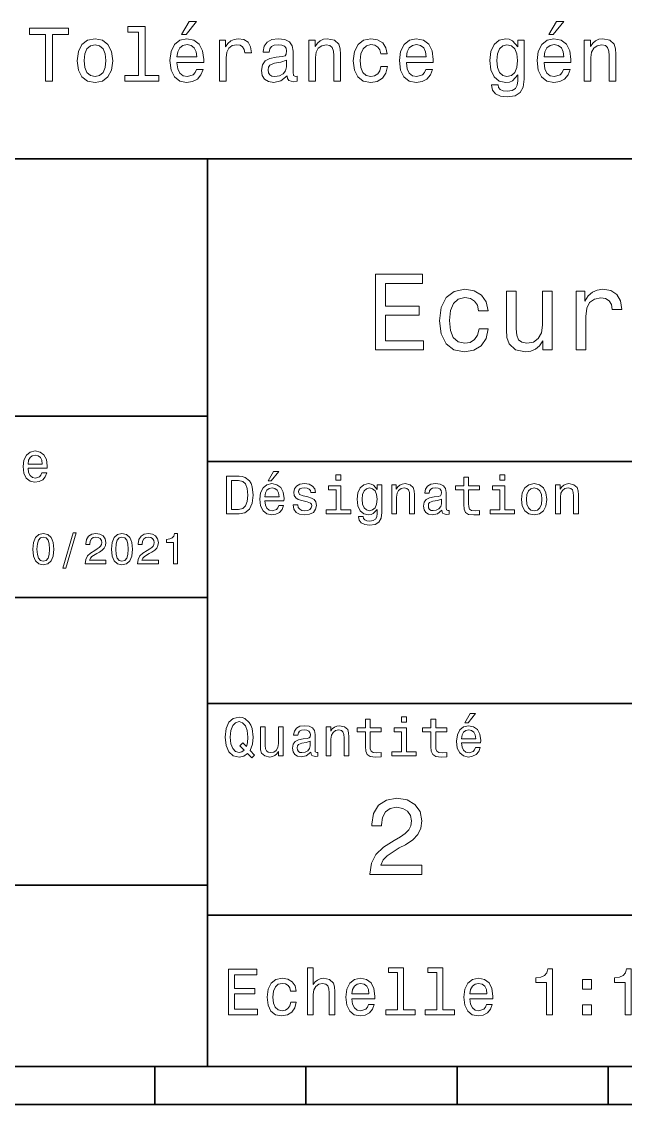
# Model space of a CAD drawing. Extents: x 0 to 297, y 0 to 210.
# Drawn here: x 149.7 to 189.6, y 7.5 to 79.1 of the extents above; entities that cross this region are included whole.
import ezdxf

# ---------------------------------------------------------------- set-up
doc = ezdxf.new("R2010")
doc.units = 0

msp = doc.modelspace()

# ---------------------------------------------------------------- linework, layer by layer
at = {"color": 7, "lineweight": 35}
for p, q in [((97, 70), (287, 70)), ((162, 10), (162, 70)), ((97, 53), (162, 53)), ((162, 50), (287, 50)), ((97, 41), (162, 41)), ((162, 34), (287, 34)), ((97, 22), (162, 22)), ((162, 20), (287, 20)), ((10, 10), (287, 10)), ((97, 10), (287, 10)), ((98.5, 7.5), (198.5, 7.5))]:
    msp.add_line(p, q, dxfattribs=at)
at = {"color": 7, "lineweight": 35, "ltscale": 0.0625}
for p, q in [((158.5, 10), (158.5, 7.5)), ((168.5, 10), (168.5, 7.5)), ((178.5, 10), (178.5, 7.5)), ((188.5, 10), (188.5, 7.5))]:
    msp.add_line(p, q, dxfattribs=at)
at = {"color": 7, "lineweight": 13}
for points in [[(157.42868, 78.391212), (157.42868, 75.516571), (156.515854, 75.516571), (156.515854, 75.143372), (158.780258, 75.143372), (158.780258, 75.516571), (157.872482, 75.516571), (157.872482, 78.764412), (156.732712, 78.764412), (156.732712, 78.391212)], [(160.278091, 78.219742), (160.575653, 78.219742), (161.276657, 79.077087), (160.782425, 79.077087)], [(184.566284, 78.219742), (184.863831, 78.219742), (185.564835, 79.077087), (185.070602, 79.077087)], [(151.286026, 75.143372), (151.75, 75.143372), (151.75, 78.219742), (152.809082, 78.219742), (152.809082, 78.643372), (150.221909, 78.643372), (150.221909, 78.219742), (151.286026, 78.219742)], [(153.378967, 76.494957), (153.459656, 75.879684), (153.69165, 75.425789), (154.059799, 75.143372), (154.554031, 75.047554), (155.043228, 75.143372), (155.411377, 75.420746), (155.643372, 75.874641), (155.729111, 76.494957), (155.643372, 77.110229), (155.411377, 77.56916), (155.043228, 77.846542), (154.554031, 77.947403), (154.059799, 77.846542), (153.69165, 77.564117), (153.459656, 77.110229)], [(153.832855, 76.5), (153.878235, 76.953888), (154.019455, 77.2817), (154.246399, 77.483429), (154.554031, 77.554031), (154.856628, 77.483429), (155.083572, 77.286743), (155.224777, 76.953888), (155.275223, 76.5), (155.224777, 76.041069), (155.083572, 75.708214), (154.856628, 75.506485), (154.554031, 75.440926), (154.246399, 75.506485), (154.019455, 75.708214), (153.878235, 76.041069)], [(159.970459, 76.368874), (161.745682, 76.368874), (161.750717, 76.575645), (161.670029, 77.155617), (161.44812, 77.58934), (161.095108, 77.851585), (160.626083, 77.947403), (160.167145, 77.846542), (159.814117, 77.564117), (159.587173, 77.105186), (159.506485, 76.5), (159.582138, 75.879684), (159.809082, 75.425789), (160.157059, 75.143372), (160.610947, 75.047554), (161.004318, 75.113113), (161.327087, 75.284584), (161.564117, 75.556915), (161.700287, 75.920029), (161.261536, 75.920029), (161.170746, 75.7183), (161.039627, 75.567001), (160.666428, 75.445969), (160.378967, 75.501442), (160.162109, 75.677956), (160.020889, 75.965416), (159.970459, 76.353745)], [(159.970459, 76.742073), (160.02594, 77.090057), (160.162109, 77.34726), (160.368881, 77.503601), (160.641205, 77.559074), (160.908508, 77.503601), (161.11528, 77.34726), (161.241348, 77.090057), (161.286743, 76.742073)], [(162.784576, 75.143372), (163.228394, 75.143372), (163.228394, 76.691643), (163.273773, 77.064842), (163.409943, 77.33213), (163.631851, 77.493515), (163.929398, 77.548988), (164.151291, 77.513687), (164.317719, 77.412827), (164.418594, 77.241356), (164.453888, 77.009369), (164.90274, 77.009369), (164.842224, 77.41787), (164.675797, 77.710373), (164.398422, 77.886887), (164.020172, 77.947403), (163.76297, 77.907059), (163.541061, 77.806198), (163.344376, 77.634727), (163.188034, 77.40274), (163.188034, 77.851585), (162.784576, 77.851585)], [(167.26297, 75.496399), (167.26297, 75.48127), (167.288177, 75.309799), (167.363831, 75.188759), (167.681549, 75.092941), (167.92868, 75.133286), (167.92868, 75.476227), (167.822769, 75.461098), (167.681549, 75.526657), (167.656342, 75.728386), (167.656342, 77.130402), (167.595825, 77.488472), (167.419312, 77.740631), (167.111664, 77.89193), (166.677948, 77.947403), (166.254318, 77.886887), (165.94165, 77.715416), (165.744965, 77.448128), (165.679398, 77.0951), (165.679398, 77.064842), (166.077805, 77.064842), (166.113113, 77.276657), (166.22406, 77.427956), (166.405624, 77.51873), (166.662827, 77.554031), (166.909943, 77.528816), (167.086456, 77.453171), (167.192368, 77.322044), (167.227661, 77.140488), (167.207489, 76.928673), (167.126801, 76.822769), (166.925079, 76.772331), (166.546829, 76.731987), (166.113113, 76.641212), (165.805481, 76.479828), (165.623917, 76.227669), (165.568451, 75.854469), (165.618881, 75.521614), (165.775223, 75.274498), (166.027374, 75.118156), (166.375366, 75.062683), (166.844376, 75.168587)], [(168.690201, 75.143372), (169.134003, 75.143372), (169.134003, 76.706772), (169.179398, 77.064842), (169.325653, 77.327087), (169.552597, 77.488472), (169.855194, 77.548988), (170.09726, 77.498558), (170.248566, 77.362389), (170.324203, 77.135445), (170.349426, 76.832855), (170.349426, 75.143372), (170.793228, 75.143372), (170.793228, 76.92363), (170.773056, 77.2817), (170.682281, 77.579254), (170.384735, 77.851585), (169.920746, 77.947403), (169.663544, 77.912102), (169.446686, 77.816284), (169.260086, 77.6549), (169.113831, 77.438042), (169.113831, 77.851585), (168.690201, 77.851585)], [(173.451004, 76.953888), (173.889771, 76.953888), (173.798996, 77.357346), (173.582138, 77.675072), (173.244232, 77.871758), (172.805481, 77.947403), (172.32132, 77.846542), (171.953171, 77.564117), (171.721191, 77.105186), (171.640488, 76.489914), (171.716141, 75.879684), (171.943085, 75.425789), (172.301147, 75.143372), (172.790344, 75.047554), (173.22406, 75.123199), (173.561966, 75.335014), (173.793945, 75.66787), (173.894806, 76.111671), (173.471191, 76.111671), (173.395538, 75.829254), (173.254318, 75.617432), (173.052597, 75.486313), (172.805481, 75.445969), (172.497833, 75.511528), (172.27594, 75.713257), (172.139771, 76.041069), (172.094376, 76.505043), (172.139771, 76.958931), (172.280975, 77.286743), (172.507935, 77.488472), (172.805481, 77.559074), (173.067719, 77.513687), (173.264404, 77.397697), (173.395538, 77.206055)], [(175.150574, 76.368874), (176.925797, 76.368874), (176.930832, 76.575645), (176.850143, 77.155617), (176.628235, 77.58934), (176.275223, 77.851585), (175.806198, 77.947403), (175.34726, 77.846542), (174.994232, 77.564117), (174.767288, 77.105186), (174.6866, 76.5), (174.762253, 75.879684), (174.989197, 75.425789), (175.337173, 75.143372), (175.791061, 75.047554), (176.184433, 75.113113), (176.507202, 75.284584), (176.744232, 75.556915), (176.880402, 75.920029), (176.44165, 75.920029), (176.350861, 75.7183), (176.219742, 75.567001), (175.846542, 75.445969), (175.559082, 75.501442), (175.342224, 75.677956), (175.201004, 75.965416), (175.150574, 76.353745)], [(175.150574, 76.742073), (175.206055, 77.090057), (175.342224, 77.34726), (175.548996, 77.503601), (175.82132, 77.559074), (176.088623, 77.503601), (176.295395, 77.34726), (176.421478, 77.090057), (176.466858, 76.742073)], [(182.942368, 75.264412), (182.942368, 77.851585), (182.518738, 77.851585), (182.518738, 77.412827), (182.170746, 77.811241), (181.958939, 77.912102), (181.721893, 77.947403), (181.293228, 77.846542), (180.960373, 77.564117), (180.743515, 77.110229), (180.667862, 76.5), (180.743515, 75.884727), (180.960373, 75.430832), (181.293228, 75.143372), (181.721893, 75.047554), (181.963974, 75.082855), (182.16571, 75.17363), (182.518738, 75.556915), (182.518738, 75.17363), (182.478394, 74.87104), (182.367432, 74.654175), (182.155609, 74.528099), (181.837891, 74.482712), (181.560516, 74.51297), (181.363831, 74.588615), (181.247833, 74.719742), (181.21254, 74.896255), (180.783859, 74.896255), (180.783859, 74.876083), (180.849426, 74.553314), (181.051147, 74.311241), (181.373917, 74.1549), (181.812683, 74.099426), (182.337173, 74.175072), (182.68515, 74.386887), (182.881836, 74.755043)], [(181.126801, 76.5), (181.172195, 76.948845), (181.30835, 77.2817), (181.520172, 77.478386), (181.802597, 77.548988), (182.100143, 77.478386), (182.322052, 77.2817), (182.458221, 76.948845), (182.508636, 76.5), (182.458221, 76.041069), (182.322052, 75.713257), (182.100143, 75.511528), (181.802597, 75.445969), (181.520172, 75.511528), (181.30835, 75.713257), (181.172195, 76.046112)], [(184.258636, 76.368874), (186.033859, 76.368874), (186.03891, 76.575645), (185.958206, 77.155617), (185.736313, 77.58934), (185.383286, 77.851585), (184.914261, 77.947403), (184.455322, 77.846542), (184.102295, 77.564117), (183.875366, 77.105186), (183.794662, 76.5), (183.870316, 75.879684), (184.09726, 75.425789), (184.445251, 75.143372), (184.899139, 75.047554), (185.292511, 75.113113), (185.615265, 75.284584), (185.852295, 75.556915), (185.988464, 75.920029), (185.549713, 75.920029), (185.458923, 75.7183), (185.327805, 75.567001), (184.954605, 75.445969), (184.667145, 75.501442), (184.450287, 75.677956), (184.309082, 75.965416), (184.258636, 76.353745)], [(184.258636, 76.742073), (184.314117, 77.090057), (184.450287, 77.34726), (184.657059, 77.503601), (184.929398, 77.559074), (185.196686, 77.503601), (185.403458, 77.34726), (185.529541, 77.090057), (185.574921, 76.742073)], [(186.906342, 75.143372), (187.350143, 75.143372), (187.350143, 76.706772), (187.395538, 77.064842), (187.541779, 77.327087), (187.768738, 77.488472), (188.07132, 77.548988), (188.3134, 77.498558), (188.464691, 77.362389), (188.540344, 77.135445), (188.565552, 76.832855), (188.565552, 75.143372), (189.009369, 75.143372), (189.009369, 76.92363), (188.989197, 77.2817), (188.898407, 77.579254), (188.600861, 77.851585), (188.136887, 77.947403), (187.879684, 77.912102), (187.662827, 77.816284), (187.476227, 77.6549), (187.329971, 77.438042), (187.329971, 77.851585), (186.906342, 77.851585)], [(167.21254, 76.091499), (167.152023, 75.829254), (166.990631, 75.627518), (166.748566, 75.496399), (166.451004, 75.451012), (166.259369, 75.476227), (166.123199, 75.556915), (166.03746, 75.698128), (166.012253, 75.894814), (166.032425, 76.071327), (166.113113, 76.197403), (166.435883, 76.338615), (166.844376, 76.399132), (167.21254, 76.520172)], [(173.109512, 57.381123), (176.279541, 57.381123), (176.279541, 57.986309), (173.772339, 57.986309), (173.772339, 59.679394), (176.005768, 59.679394), (176.005768, 60.277374), (173.772339, 60.277374), (173.772339, 61.775936), (176.221893, 61.775936), (176.221893, 62.381123), (173.109512, 62.381123)], [(179.932281, 59.967579), (180.559082, 59.967579), (180.429398, 60.543945), (180.119598, 60.997837), (179.636887, 61.278816), (179.010086, 61.386887), (178.318436, 61.242794), (177.792511, 60.839336), (177.46109, 60.183716), (177.345825, 59.304752), (177.453888, 58.432995), (177.778091, 57.78458), (178.289627, 57.381123), (178.988464, 57.244236), (179.608063, 57.352303), (180.090775, 57.6549), (180.42218, 58.130402), (180.566284, 58.764408), (179.96109, 58.764408), (179.853027, 58.36095), (179.651291, 58.058357), (179.363113, 57.871037), (179.010086, 57.8134), (178.570602, 57.907059), (178.253601, 58.195244), (178.059082, 58.663544), (177.994232, 59.326366), (178.059082, 59.974781), (178.260803, 60.443081), (178.585007, 60.731266), (179.010086, 60.83213), (179.38472, 60.767288), (179.66571, 60.601585), (179.853027, 60.327808)], [(184.788177, 61.25), (184.154175, 61.25), (184.154175, 59.016571), (184.082123, 58.497837), (183.873199, 58.123196), (183.548996, 57.892651), (183.123917, 57.820602), (182.785294, 57.878242), (182.569168, 58.051151), (182.446686, 58.346542), (182.417862, 58.764408), (182.417862, 61.25), (181.783859, 61.25), (181.783859, 58.706772), (181.805481, 58.195244), (181.942368, 57.770172), (182.360229, 57.381123), (183.030258, 57.244236), (183.390488, 57.294666), (183.700287, 57.424351), (183.966858, 57.647694), (184.182999, 57.971901), (184.182999, 57.381123), (184.788177, 57.381123)], [(186.380402, 57.381123), (187.014404, 57.381123), (187.014404, 59.592937), (187.079254, 60.12608), (187.273773, 60.507923), (187.590775, 60.738472), (188.015854, 60.817722), (188.332855, 60.767288), (188.570602, 60.623199), (188.714691, 60.378242), (188.765121, 60.046829), (189.406342, 60.046829), (189.319885, 60.630402), (189.082123, 61.048271), (188.685883, 61.30043), (188.145538, 61.386887), (187.778091, 61.32925), (187.46109, 61.185158), (187.180115, 60.940201), (186.956772, 60.608788), (186.956772, 61.25), (186.380402, 61.25)], [(150.121765, 49.565922), (151.389771, 49.565922), (151.393372, 49.713619), (151.335739, 50.127884), (151.177231, 50.437683), (150.925079, 50.625), (150.590057, 50.693443), (150.262253, 50.621399), (150.010086, 50.41967), (149.847977, 50.091862), (149.790344, 49.659584), (149.844376, 49.216499), (150.006485, 48.892292), (150.255051, 48.690563), (150.579254, 48.62212), (150.860229, 48.668949), (151.090775, 48.791428), (151.260086, 48.98595), (151.357346, 49.245319), (151.043945, 49.245319), (150.979111, 49.101227), (150.885452, 48.993156), (150.618881, 48.9067), (150.413544, 48.946327), (150.258652, 49.072407), (150.157776, 49.27774), (150.121765, 49.555115)], [(150.121765, 49.832493), (150.161377, 50.081055), (150.258652, 50.264771), (150.406342, 50.376442), (150.600861, 50.416069), (150.791794, 50.376442), (150.939484, 50.264771), (151.029541, 50.081055), (151.061966, 49.832493)], [(164.080688, 49.030979), (163.248566, 49.030979), (163.248566, 46.530979), (164.080688, 46.530979), (164.473343, 46.610229), (164.765137, 46.851585), (164.945251, 47.244236), (165.010086, 47.780979), (164.952454, 48.328529), (164.880402, 48.544666), (164.779541, 48.717579), (164.487747, 48.951729), (164.296829, 49.009365)], [(164.055481, 48.731987), (164.329254, 48.677952), (164.516571, 48.512245), (164.628235, 48.216858), (164.664261, 47.780979), (164.624634, 47.359509), (164.51297, 47.064121), (164.322052, 46.887608), (164.055481, 46.829971), (163.583572, 46.829971), (163.583572, 48.731987)], [(166.004318, 48.728386), (166.216858, 48.728386), (166.717575, 49.340778), (166.364548, 49.340778)], [(170.824203, 49.117435), (170.489197, 49.117435), (170.489197, 48.757202), (170.824203, 48.757202)], [(178.943802, 48.130402), (178.943802, 47.161381), (178.965424, 46.84798), (179.066284, 46.631844), (179.268005, 46.505764), (179.610229, 46.462536), (179.984863, 46.480545), (179.984863, 46.754322), (179.71109, 46.732708), (179.46254, 46.761528), (179.329254, 46.851585), (179.271606, 47.00288), (179.260803, 47.215416), (179.260803, 48.130402), (179.984863, 48.130402), (179.984863, 48.400574), (179.260803, 48.400574), (179.260803, 48.966137), (178.943802, 48.966137), (178.943802, 48.400574), (178.396255, 48.400574), (178.396255, 48.130402)], [(181.667145, 49.117435), (181.332138, 49.117435), (181.332138, 48.757202), (181.667145, 48.757202)], [(165.784576, 47.406338), (167.052597, 47.406338), (167.056198, 47.554035), (166.998566, 47.9683), (166.840057, 48.278099), (166.587891, 48.465416), (166.252884, 48.533859), (165.925079, 48.461815), (165.672913, 48.260086), (165.510803, 47.932278), (165.453171, 47.5), (165.507202, 47.056915), (165.669312, 46.732708), (165.917862, 46.530979), (166.242081, 46.462536), (166.523056, 46.509365), (166.753601, 46.631844), (166.922913, 46.826366), (167.020172, 47.085735), (166.706772, 47.085735), (166.641937, 46.941643), (166.548264, 46.833572), (166.281708, 46.747116), (166.07637, 46.786743), (165.921463, 46.912823), (165.820602, 47.118156), (165.784576, 47.395531)], [(165.784576, 47.672909), (165.824203, 47.921471), (165.921463, 48.105186), (166.069168, 48.216858), (166.263687, 48.256485), (166.454605, 48.216858), (166.60231, 48.105186), (166.692368, 47.921471), (166.724777, 47.672909)], [(168.623199, 47.658501), (168.317001, 47.730545), (168.090057, 47.8134), (168.014404, 47.982708), (168.036026, 48.101585), (168.111664, 48.188038), (168.234146, 48.242073), (168.41066, 48.263687), (168.579971, 48.242073), (168.713257, 48.177231), (168.799713, 48.079971), (168.835739, 47.950287), (169.145538, 47.950287), (169.145538, 47.957493), (169.091492, 48.191643), (168.943802, 48.375359), (168.713257, 48.490635), (168.41066, 48.533859), (168.104462, 48.490635), (167.881119, 48.371758), (167.740631, 48.195244), (167.697403, 47.971901), (167.729828, 47.755764), (167.830688, 47.604465), (167.996399, 47.496399), (168.237747, 47.42075), (168.590775, 47.334293), (168.806915, 47.244236), (168.864548, 47.172188), (168.886169, 47.064121), (168.853745, 46.930836), (168.767288, 46.829971), (168.626801, 46.765129), (168.439484, 46.743515), (168.241348, 46.765129), (168.09726, 46.840778), (168, 46.963257), (167.960373, 47.132565), (167.654175, 47.132565), (167.704605, 46.844379), (167.85231, 46.635445), (168.086456, 46.509365), (168.41066, 46.462536), (168.749283, 46.509365), (168.997833, 46.635445), (169.149139, 46.837173), (169.203171, 47.100143), (169.163544, 47.327087), (169.05188, 47.481987), (168.868149, 47.582851)], [(170.8134, 46.79755), (170.8134, 48.400574), (169.999283, 48.400574), (169.999283, 48.130402), (170.496399, 48.130402), (170.496399, 46.79755), (169.847977, 46.79755), (169.847977, 46.530979), (171.469025, 46.530979), (171.469025, 46.79755)], [(173.518738, 46.617435), (173.518738, 48.465416), (173.216141, 48.465416), (173.216141, 48.152016), (172.967575, 48.4366), (172.816284, 48.508644), (172.646973, 48.533859), (172.340775, 48.461815), (172.103027, 48.260086), (171.94812, 47.935879), (171.894089, 47.5), (171.94812, 47.060516), (172.103027, 46.736309), (172.340775, 46.530979), (172.646973, 46.462536), (172.819885, 46.487751), (172.963974, 46.552593), (173.216141, 46.826366), (173.216141, 46.552593), (173.187317, 46.336456), (173.108063, 46.181557), (172.956772, 46.091499), (172.729828, 46.059078), (172.531708, 46.080692), (172.391205, 46.134727), (172.30835, 46.228386), (172.283142, 46.354465), (171.976944, 46.354465), (171.976944, 46.340057), (172.023773, 46.109509), (172.167862, 45.9366), (172.398407, 45.824928), (172.711823, 45.785301), (173.086456, 45.839336), (173.335022, 45.990635), (173.47551, 46.253601)], [(172.221909, 47.5), (172.254318, 47.820606), (172.351593, 48.058357), (172.502884, 48.198845), (172.704605, 48.249279), (172.917145, 48.198845), (173.075653, 48.058357), (173.172913, 47.820606), (173.208939, 47.5), (173.172913, 47.172188), (173.075653, 46.938038), (172.917145, 46.793949), (172.704605, 46.747116), (172.502884, 46.793949), (172.351593, 46.938038), (172.254318, 47.175793)], [(174.181549, 46.530979), (174.498566, 46.530979), (174.498566, 47.647694), (174.530975, 47.903458), (174.635452, 48.090778), (174.797546, 48.206051), (175.013687, 48.249279), (175.1866, 48.213257), (175.294662, 48.115993), (175.348709, 47.953888), (175.366714, 47.737751), (175.366714, 46.530979), (175.683716, 46.530979), (175.683716, 47.802593), (175.669312, 48.058357), (175.604462, 48.270893), (175.391937, 48.465416), (175.060516, 48.533859), (174.876801, 48.508644), (174.721909, 48.440201), (174.588623, 48.324928), (174.484146, 48.170029), (174.484146, 48.465416), (174.181549, 48.465416)], [(177.499283, 46.783142), (177.499283, 46.772335), (177.517288, 46.649857), (177.57132, 46.5634), (177.798264, 46.494957), (177.974777, 46.523773), (177.974777, 46.76873), (177.899139, 46.757923), (177.798264, 46.804756), (177.780258, 46.948845), (177.780258, 47.950287), (177.73703, 48.206051), (177.610947, 48.386166), (177.391205, 48.494236), (177.081406, 48.533859), (176.778824, 48.490635), (176.555481, 48.368156), (176.414978, 48.177231), (176.368149, 47.925072), (176.368149, 47.903458), (176.65274, 47.903458), (176.677948, 48.054756), (176.757202, 48.162823), (176.886887, 48.227665), (177.070602, 48.25288), (177.247116, 48.234871), (177.373199, 48.180836), (177.448853, 48.087173), (177.47406, 47.957493), (177.459656, 47.806194), (177.402023, 47.730545), (177.257919, 47.694523), (176.987747, 47.665707), (176.677948, 47.600864), (176.458206, 47.485592), (176.328537, 47.305473), (176.28891, 47.038906), (176.324921, 46.801151), (176.4366, 46.624638), (176.616714, 46.512966), (176.86528, 46.473343), (177.200287, 46.548992)], [(181.656342, 46.79755), (181.656342, 48.400574), (180.842224, 48.400574), (180.842224, 48.130402), (181.33934, 48.130402), (181.33934, 46.79755), (180.690918, 46.79755), (180.690918, 46.530979), (182.311966, 46.530979), (182.311966, 46.79755)], [(182.762253, 47.496399), (182.819885, 47.056915), (182.985596, 46.732708), (183.248566, 46.530979), (183.601593, 46.462536), (183.951004, 46.530979), (184.213974, 46.729107), (184.379684, 47.053314), (184.440918, 47.496399), (184.379684, 47.935879), (184.213974, 48.263687), (183.951004, 48.461815), (183.601593, 48.533859), (183.248566, 48.461815), (182.985596, 48.260086), (182.819885, 47.935879)], [(183.086456, 47.5), (183.118881, 47.824207), (183.219742, 48.058357), (183.381851, 48.20245), (183.601593, 48.25288), (183.817719, 48.20245), (183.979828, 48.061958), (184.080688, 47.824207), (184.116714, 47.5), (184.080688, 47.172188), (183.979828, 46.934437), (183.817719, 46.790344), (183.601593, 46.743515), (183.381851, 46.790344), (183.219742, 46.934437), (183.118881, 47.172188)], [(185.024506, 46.530979), (185.341492, 46.530979), (185.341492, 47.647694), (185.373917, 47.903458), (185.478394, 48.090778), (185.640488, 48.206051), (185.856628, 48.249279), (186.029541, 48.213257), (186.137604, 48.115993), (186.19165, 47.953888), (186.209656, 47.737751), (186.209656, 46.530979), (186.526657, 46.530979), (186.526657, 47.802593), (186.512253, 48.058357), (186.447403, 48.270893), (186.234879, 48.465416), (185.903458, 48.533859), (185.719742, 48.508644), (185.56485, 48.440201), (185.431564, 48.324928), (185.327087, 48.170029), (185.327087, 48.465416), (185.024506, 48.465416)], [(177.463257, 47.208214), (177.420029, 47.020893), (177.304749, 46.876801), (177.131851, 46.783142), (176.919312, 46.750721), (176.782425, 46.76873), (176.68515, 46.826366), (176.623917, 46.927231), (176.605911, 47.067722), (176.620316, 47.193802), (176.677948, 47.283859), (176.908508, 47.384727), (177.200287, 47.427952), (177.463257, 47.514408)], [(150.438049, 44.201729), (150.481277, 43.749279), (150.616714, 43.426514), (150.832855, 43.230549), (151.132568, 43.167149), (151.429398, 43.230549), (151.645538, 43.426514), (151.778107, 43.749279), (151.824219, 44.201729), (151.778107, 44.651299), (151.723343, 44.829971), (151.645538, 44.976948), (151.429398, 45.172913), (151.132568, 45.239193), (150.832855, 45.172913), (150.616714, 44.974064), (150.481277, 44.651299)], [(152.417877, 42.956772), (152.616714, 42.956772), (153.314133, 45.279541), (153.112396, 45.279541)], [(153.899139, 43.224785), (155.273773, 43.224785), (155.273773, 43.472622), (154.187317, 43.472622), (154.247849, 43.60807), (154.351593, 43.720463), (154.671478, 43.925072), (154.841507, 44.011528), (155.031708, 44.135448), (155.167145, 44.279541), (155.244965, 44.44957), (155.273773, 44.642651), (155.224792, 44.884727), (155.08934, 45.074928), (154.881851, 45.195965), (154.613831, 45.239193), (154.337173, 45.190201), (154.126801, 45.054756), (153.991364, 44.838619), (153.945251, 44.553314), (153.945251, 44.51297), (154.207504, 44.51297), (154.207504, 44.536022), (154.233429, 44.731991), (154.311249, 44.876083), (154.435165, 44.9683), (154.599426, 45), (154.766571, 44.971184), (154.890488, 44.899136), (154.971191, 44.786743), (155, 44.645535), (154.979828, 44.51297), (154.925079, 44.400578), (154.832855, 44.302593), (154.706055, 44.216141), (154.536026, 44.12392), (154.253601, 43.945248), (154.054764, 43.755043), (153.9366, 43.524498), (153.899139, 43.233429)], [(155.642654, 44.201729), (155.685883, 43.749279), (155.821335, 43.426514), (156.037476, 43.230549), (156.337173, 43.167149), (156.634003, 43.230549), (156.850143, 43.426514), (156.982712, 43.749279), (157.028824, 44.201729), (156.982712, 44.651299), (156.927963, 44.829971), (156.850143, 44.976948), (156.634003, 45.172913), (156.337173, 45.239193), (156.037476, 45.172913), (155.821335, 44.974064), (155.685883, 44.651299)], [(157.368881, 43.224785), (158.743515, 43.224785), (158.743515, 43.472622), (157.657059, 43.472622), (157.71759, 43.60807), (157.821335, 43.720463), (158.14122, 43.925072), (158.311249, 44.011528), (158.50145, 44.135448), (158.636887, 44.279541), (158.714706, 44.44957), (158.743515, 44.642651), (158.694534, 44.884727), (158.559082, 45.074928), (158.351593, 45.195965), (158.083572, 45.239193), (157.806915, 45.190201), (157.596542, 45.054756), (157.461105, 44.838619), (157.414993, 44.553314), (157.414993, 44.51297), (157.677231, 44.51297), (157.677231, 44.536022), (157.703171, 44.731991), (157.780991, 44.876083), (157.904907, 44.9683), (158.069168, 45), (158.236313, 44.971184), (158.360229, 44.899136), (158.440918, 44.786743), (158.469742, 44.645535), (158.44957, 44.51297), (158.394821, 44.400578), (158.302597, 44.302593), (158.175797, 44.216141), (158.005768, 44.12392), (157.723343, 43.945248), (157.524506, 43.755043), (157.406342, 43.524498), (157.368881, 43.233429)], [(159.755051, 43.224785), (160.017288, 43.224785), (160.017288, 45.239193), (159.821335, 45.239193), (159.769455, 45.0634), (159.66571, 44.945248), (159.507202, 44.876083), (159.288193, 44.853027), (159.288193, 44.648415), (159.755051, 44.648415)], [(150.714706, 44.201729), (150.737762, 44.550434), (150.809799, 44.801155), (150.939484, 44.948128), (151.132568, 45), (151.322769, 44.948128), (151.452454, 44.801155), (151.524506, 44.550434), (151.547562, 44.201729), (151.524506, 43.850143), (151.452454, 43.599426), (151.322769, 43.45245), (151.132568, 43.403458), (150.939484, 43.45245), (150.809799, 43.599426), (150.737762, 43.850143)], [(155.919312, 44.201729), (155.942368, 44.550434), (156.01442, 44.801155), (156.144104, 44.948128), (156.337173, 45), (156.527374, 44.948128), (156.657059, 44.801155), (156.729111, 44.550434), (156.752167, 44.201729), (156.729111, 43.850143), (156.657059, 43.599426), (156.527374, 43.45245), (156.337173, 43.403458), (156.144104, 43.45245), (156.01442, 43.599426), (155.942368, 43.850143)], [(164.642654, 30.685879), (164.916428, 30.401297), (165.107346, 30.592218), (164.811966, 30.894812), (164.963257, 31.305475), (165.010086, 31.780979), (164.941635, 32.339336), (164.862396, 32.56628), (164.757919, 32.753601), (164.46254, 33.009365), (164.282425, 33.074207), (164.08429, 33.099422), (163.702454, 33.009365), (163.41066, 32.757202), (163.223343, 32.342937), (163.158508, 31.780979), (163.223343, 31.219019), (163.407059, 30.804754), (163.698853, 30.54899), (164.08429, 30.462536), (164.39769, 30.520172)], [(172.438034, 32.130402), (172.438034, 31.161383), (172.459656, 30.847982), (172.560516, 30.631844), (172.762253, 30.505762), (173.104462, 30.462536), (173.479111, 30.480547), (173.479111, 30.754322), (173.205338, 30.732708), (172.956772, 30.761526), (172.823486, 30.851583), (172.765854, 31.002882), (172.755035, 31.215418), (172.755035, 32.130402), (173.479111, 32.130402), (173.479111, 32.400574), (172.755035, 32.400574), (172.755035, 32.966137), (172.438034, 32.966137), (172.438034, 32.400574), (171.890488, 32.400574), (171.890488, 32.130402)], [(175.161377, 33.117435), (174.82637, 33.117435), (174.82637, 32.757202), (175.161377, 32.757202)], [(176.775223, 32.130402), (176.775223, 31.161383), (176.796829, 30.847982), (176.89769, 30.631844), (177.099426, 30.505762), (177.44165, 30.462536), (177.816284, 30.480547), (177.816284, 30.754322), (177.542511, 30.732708), (177.293945, 30.761526), (177.16066, 30.851583), (177.103027, 31.002882), (177.092224, 31.215418), (177.092224, 32.130402), (177.816284, 32.130402), (177.816284, 32.400574), (177.092224, 32.400574), (177.092224, 32.966137), (176.775223, 32.966137), (176.775223, 32.400574), (176.227661, 32.400574), (176.227661, 32.130402)], [(179.015854, 32.728386), (179.228394, 32.728386), (179.729111, 33.340778), (179.376083, 33.340778)], [(164.41571, 30.916426), (164.260803, 30.801151), (164.08429, 30.765129), (163.850143, 30.829971), (163.666428, 31.024494), (163.543945, 31.341497), (163.504318, 31.780979), (163.543945, 32.216858), (163.662827, 32.537464), (163.846542, 32.731987), (164.08429, 32.80043), (164.318451, 32.731987), (164.502167, 32.533859), (164.621033, 32.213257), (164.664261, 31.780979), (164.631851, 31.40634), (164.5634, 31.150576), (164.329254, 31.395533), (164.13472, 31.211815)], [(166.998566, 32.465416), (166.681549, 32.465416), (166.681549, 31.348703), (166.645538, 31.089336), (166.541061, 30.902016), (166.378967, 30.786743), (166.166428, 30.750719), (165.997116, 30.779539), (165.889053, 30.865993), (165.827805, 31.013687), (165.8134, 31.222622), (165.8134, 32.465416), (165.496399, 32.465416), (165.496399, 31.193804), (165.507202, 30.93804), (165.575653, 30.725504), (165.784576, 30.530979), (166.119598, 30.462536), (166.299713, 30.487751), (166.454605, 30.552593), (166.587891, 30.664265), (166.695969, 30.826368), (166.695969, 30.530979), (166.998566, 30.530979)], [(168.824921, 30.78314), (168.824921, 30.772333), (168.842941, 30.649855), (168.896973, 30.5634), (169.123917, 30.494957), (169.30043, 30.523775), (169.30043, 30.768732), (169.224777, 30.757925), (169.123917, 30.804754), (169.105911, 30.948847), (169.105911, 31.950287), (169.062683, 32.206051), (168.9366, 32.386166), (168.716858, 32.494236), (168.407059, 32.533859), (168.104462, 32.490635), (167.881119, 32.368156), (167.740631, 32.177231), (167.693802, 31.925072), (167.693802, 31.903458), (167.978394, 31.903458), (168.003601, 32.054756), (168.082855, 32.162823), (168.21254, 32.227665), (168.396255, 32.25288), (168.572769, 32.234871), (168.698853, 32.180836), (168.77449, 32.087173), (168.799713, 31.957493), (168.785309, 31.806194), (168.727661, 31.730547), (168.583572, 31.694523), (168.3134, 31.665705), (168.003601, 31.600864), (167.783859, 31.48559), (167.654175, 31.305475), (167.614548, 31.038904), (167.650574, 30.801151), (167.762253, 30.62464), (167.942368, 30.512968), (168.190918, 30.473343), (168.52594, 30.54899)], [(169.844376, 30.530979), (170.161377, 30.530979), (170.161377, 31.647694), (170.193802, 31.903458), (170.298279, 32.090778), (170.460373, 32.206051), (170.676514, 32.249279), (170.849426, 32.213257), (170.957489, 32.115993), (171.011536, 31.95389), (171.029541, 31.737751), (171.029541, 30.530979), (171.346542, 30.530979), (171.346542, 31.802593), (171.332138, 32.058357), (171.267288, 32.270893), (171.054749, 32.465416), (170.723343, 32.533859), (170.539627, 32.508644), (170.38472, 32.440201), (170.251434, 32.324928), (170.146973, 32.170029), (170.146973, 32.465416), (169.844376, 32.465416)], [(175.150574, 30.79755), (175.150574, 32.400574), (174.336456, 32.400574), (174.336456, 32.130402), (174.833572, 32.130402), (174.833572, 30.79755), (174.185165, 30.79755), (174.185165, 30.530979), (175.806198, 30.530979), (175.806198, 30.79755)], [(178.796112, 31.40634), (180.064117, 31.40634), (180.067719, 31.554033), (180.010086, 31.9683), (179.851593, 32.278099), (179.599426, 32.465416), (179.264404, 32.533859), (178.9366, 32.461815), (178.684433, 32.260086), (178.522339, 31.932276), (178.464691, 31.5), (178.518738, 31.056915), (178.680832, 30.732708), (178.929398, 30.530979), (179.253601, 30.462536), (179.534576, 30.509365), (179.765137, 30.631844), (179.934433, 30.826368), (180.031708, 31.085733), (179.718292, 31.085733), (179.653458, 30.941643), (179.559799, 30.833572), (179.293228, 30.747118), (179.087891, 30.786743), (178.932999, 30.912823), (178.832138, 31.118155), (178.796112, 31.395533)], [(178.796112, 31.672911), (178.835739, 31.921469), (178.932999, 32.105186), (179.080688, 32.216858), (179.275208, 32.256485), (179.466141, 32.216858), (179.613831, 32.105186), (179.703888, 31.921469), (179.736313, 31.672911)], [(168.78891, 31.208212), (168.745682, 31.020893), (168.630402, 30.876801), (168.457489, 30.78314), (168.244965, 30.750719), (168.108063, 30.768732), (168.010803, 30.826368), (167.94957, 30.927233), (167.931549, 31.067722), (167.945969, 31.193804), (168.003601, 31.283861), (168.234146, 31.384726), (168.52594, 31.427954), (168.78891, 31.514408)], [(172.742065, 22.700289), (176.178665, 22.700289), (176.178665, 23.319885), (173.462524, 23.319885), (173.613831, 23.658503), (173.873199, 23.939482), (174.672897, 24.45101), (175.097977, 24.667147), (175.573486, 24.976946), (175.912094, 25.337177), (176.106628, 25.762249), (176.178665, 26.244957), (176.056183, 26.850143), (175.717575, 27.325649), (175.198837, 27.628242), (174.528809, 27.736313), (173.837173, 27.613834), (173.311234, 27.275217), (172.97261, 26.734871), (172.857346, 26.021614), (172.857346, 25.92075), (173.512955, 25.92075), (173.512955, 25.978386), (173.577805, 26.4683), (173.772324, 26.828531), (174.082123, 27.059078), (174.492783, 27.138329), (174.91066, 27.066282), (175.220459, 26.886168), (175.42218, 26.605188), (175.494232, 26.252163), (175.443802, 25.92075), (175.306915, 25.639771), (175.076355, 25.394814), (174.759354, 25.178675), (174.33429, 24.948128), (173.628235, 24.501442), (173.131119, 24.025938), (172.835724, 23.449568), (172.742065, 22.721903)], [(168.610947, 13.428675), (168.991348, 13.428675), (168.991348, 14.768732), (169.030258, 15.075649), (169.155624, 15.300432), (169.350143, 15.438761), (169.609512, 15.490635), (169.817001, 15.447407), (169.946686, 15.330692), (170.011536, 15.136168), (170.033142, 14.876801), (170.033142, 13.428675), (170.413544, 13.428675), (170.413544, 14.954612), (170.396255, 15.261528), (170.318451, 15.516571), (170.0634, 15.75), (169.66571, 15.832133), (169.44957, 15.801874), (169.263687, 15.719741), (169.108063, 15.590058), (168.991348, 15.412825), (168.991348, 16.532421), (168.610947, 16.532421)], [(174.572052, 16.212536), (174.572052, 13.748559), (173.789627, 13.748559), (173.789627, 13.428675), (175.730545, 13.428675), (175.730545, 13.748559), (174.952454, 13.748559), (174.952454, 16.532421), (173.97551, 16.532421), (173.97551, 16.212536)], [(177.174347, 16.212536), (177.174347, 13.748559), (176.391937, 13.748559), (176.391937, 13.428675), (178.332855, 13.428675), (178.332855, 13.748559), (177.554749, 13.748559), (177.554749, 16.532421), (176.577805, 16.532421), (176.577805, 16.212536)], [(163.393372, 13.428675), (165.295395, 13.428675), (165.295395, 13.791787), (163.791061, 13.791787), (163.791061, 14.807637), (165.131119, 14.807637), (165.131119, 15.166427), (163.791061, 15.166427), (163.791061, 16.065563), (165.260803, 16.065563), (165.260803, 16.428675), (163.393372, 16.428675)], [(167.48703, 14.980548), (167.863113, 14.980548), (167.785309, 15.326369), (167.599426, 15.598703), (167.309799, 15.767292), (166.933716, 15.832133), (166.518738, 15.745678), (166.203171, 15.503603), (166.004318, 15.110231), (165.935165, 14.582853), (166, 14.059798), (166.194519, 13.67075), (166.501434, 13.428675), (166.920746, 13.346542), (167.292511, 13.411384), (167.582138, 13.592939), (167.780975, 13.878242), (167.867432, 14.258646), (167.504318, 14.258646), (167.439484, 14.016571), (167.318451, 13.835014), (167.145538, 13.722623), (166.933716, 13.688041), (166.670029, 13.744237), (166.479828, 13.917148), (166.363113, 14.198127), (166.324203, 14.595821), (166.363113, 14.984871), (166.484146, 15.26585), (166.67868, 15.438761), (166.933716, 15.49928), (167.158508, 15.460375), (167.327087, 15.360951), (167.439484, 15.196686)], [(171.546112, 14.479107), (173.067719, 14.479107), (173.072052, 14.656341), (173.002884, 15.153459), (172.812683, 15.525217), (172.510086, 15.75), (172.108063, 15.832133), (171.714691, 15.745678), (171.412109, 15.503603), (171.217575, 15.110231), (171.148422, 14.591499), (171.213257, 14.059798), (171.407776, 13.67075), (171.706055, 13.428675), (172.095108, 13.346542), (172.432281, 13.402739), (172.708939, 13.549712), (172.912109, 13.783141), (173.028824, 14.09438), (172.65274, 14.09438), (172.574936, 13.92147), (172.46254, 13.791787), (172.142654, 13.688041), (171.896255, 13.735591), (171.710373, 13.886888), (171.58934, 14.133286), (171.546112, 14.466139)], [(179.353027, 14.479107), (180.874634, 14.479107), (180.878967, 14.656341), (180.809799, 15.153459), (180.619598, 15.525217), (180.317001, 15.75), (179.914978, 15.832133), (179.521606, 15.745678), (179.219025, 15.503603), (179.02449, 15.110231), (178.955338, 14.591499), (179.020172, 14.059798), (179.214691, 13.67075), (179.51297, 13.428675), (179.902023, 13.346542), (180.239197, 13.402739), (180.515854, 13.549712), (180.719025, 13.783141), (180.835739, 14.09438), (180.459656, 14.09438), (180.381851, 13.92147), (180.269455, 13.791787), (179.94957, 13.688041), (179.703171, 13.735591), (179.517288, 13.886888), (179.396255, 14.133286), (179.353027, 14.466139)], [(184.416412, 13.428675), (184.809784, 13.428675), (184.809784, 16.450289), (184.515839, 16.450289), (184.438034, 16.1866), (184.28241, 16.009367), (184.044662, 15.905621), (183.716125, 15.871038), (183.716125, 15.564121), (184.416412, 15.564121)], [(186.798264, 15.105908), (187.394806, 15.105908), (187.394806, 15.75), (186.798264, 15.75)], [(189.621033, 13.428675), (190.014404, 13.428675), (190.014404, 16.450289), (189.720459, 16.450289), (189.642639, 16.1866), (189.48703, 16.009367), (189.249268, 15.905621), (188.920746, 15.871038), (188.920746, 15.564121), (189.621033, 15.564121)], [(171.546112, 14.798992), (171.593658, 15.097262), (171.710373, 15.317724), (171.887604, 15.45173), (172.121033, 15.49928), (172.350143, 15.45173), (172.527374, 15.317724), (172.635452, 15.097262), (172.674347, 14.798992)], [(179.353027, 14.798992), (179.400574, 15.097262), (179.517288, 15.317724), (179.694519, 15.45173), (179.927948, 15.49928), (180.157059, 15.45173), (180.33429, 15.317724), (180.442368, 15.097262), (180.481262, 14.798992)], [(186.798264, 13.428675), (187.394806, 13.428675), (187.394806, 14.072767), (186.798264, 14.072767)]]:
    msp.add_lwpolyline(points, close=True, dxfattribs=at)

doc.saveas('drawing.dxf')
